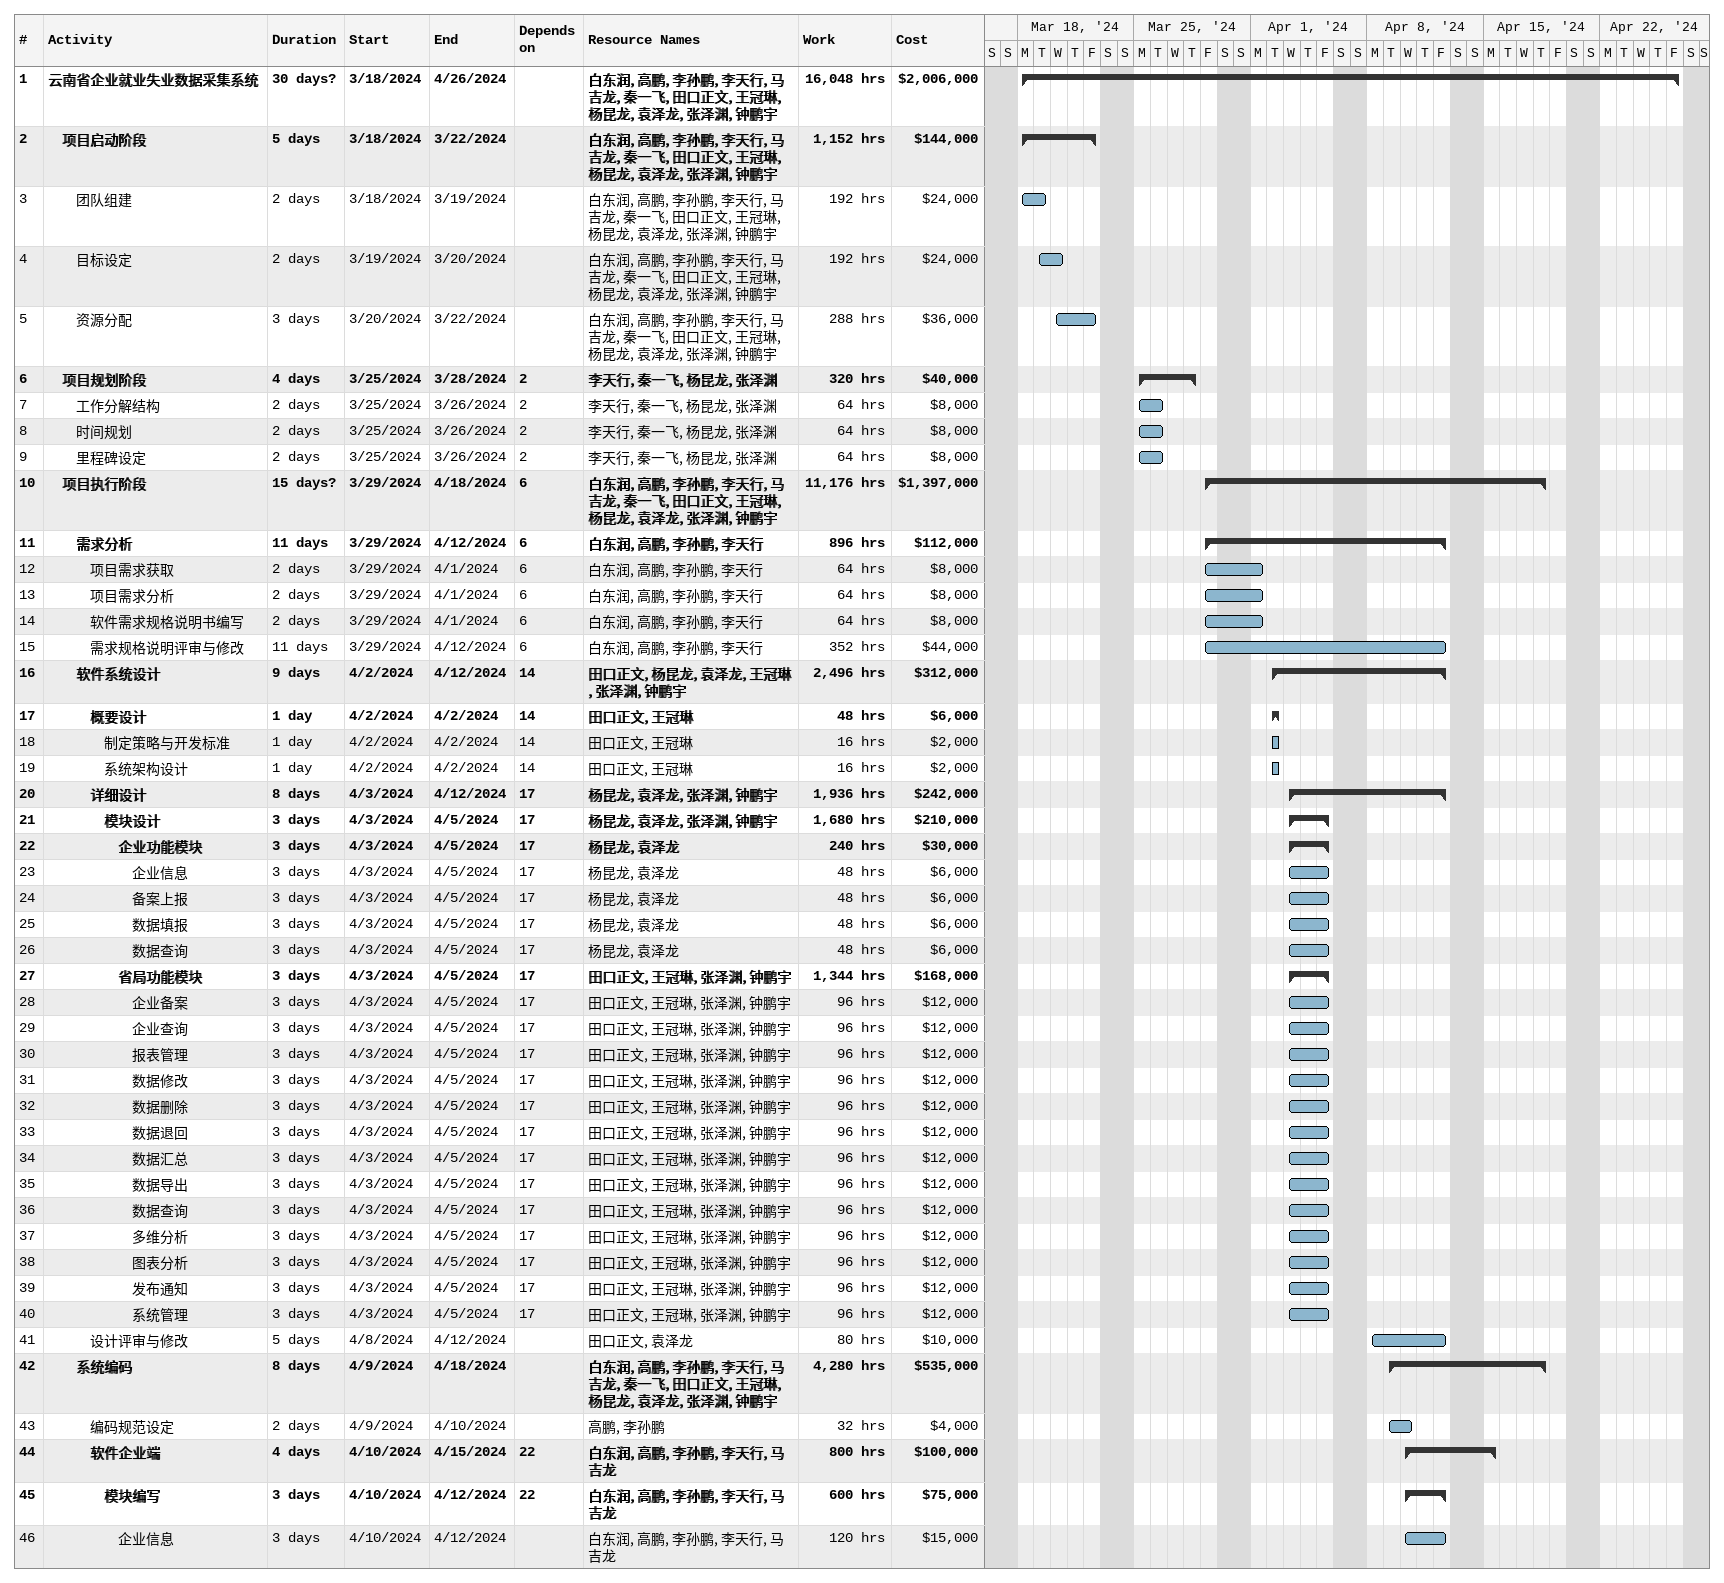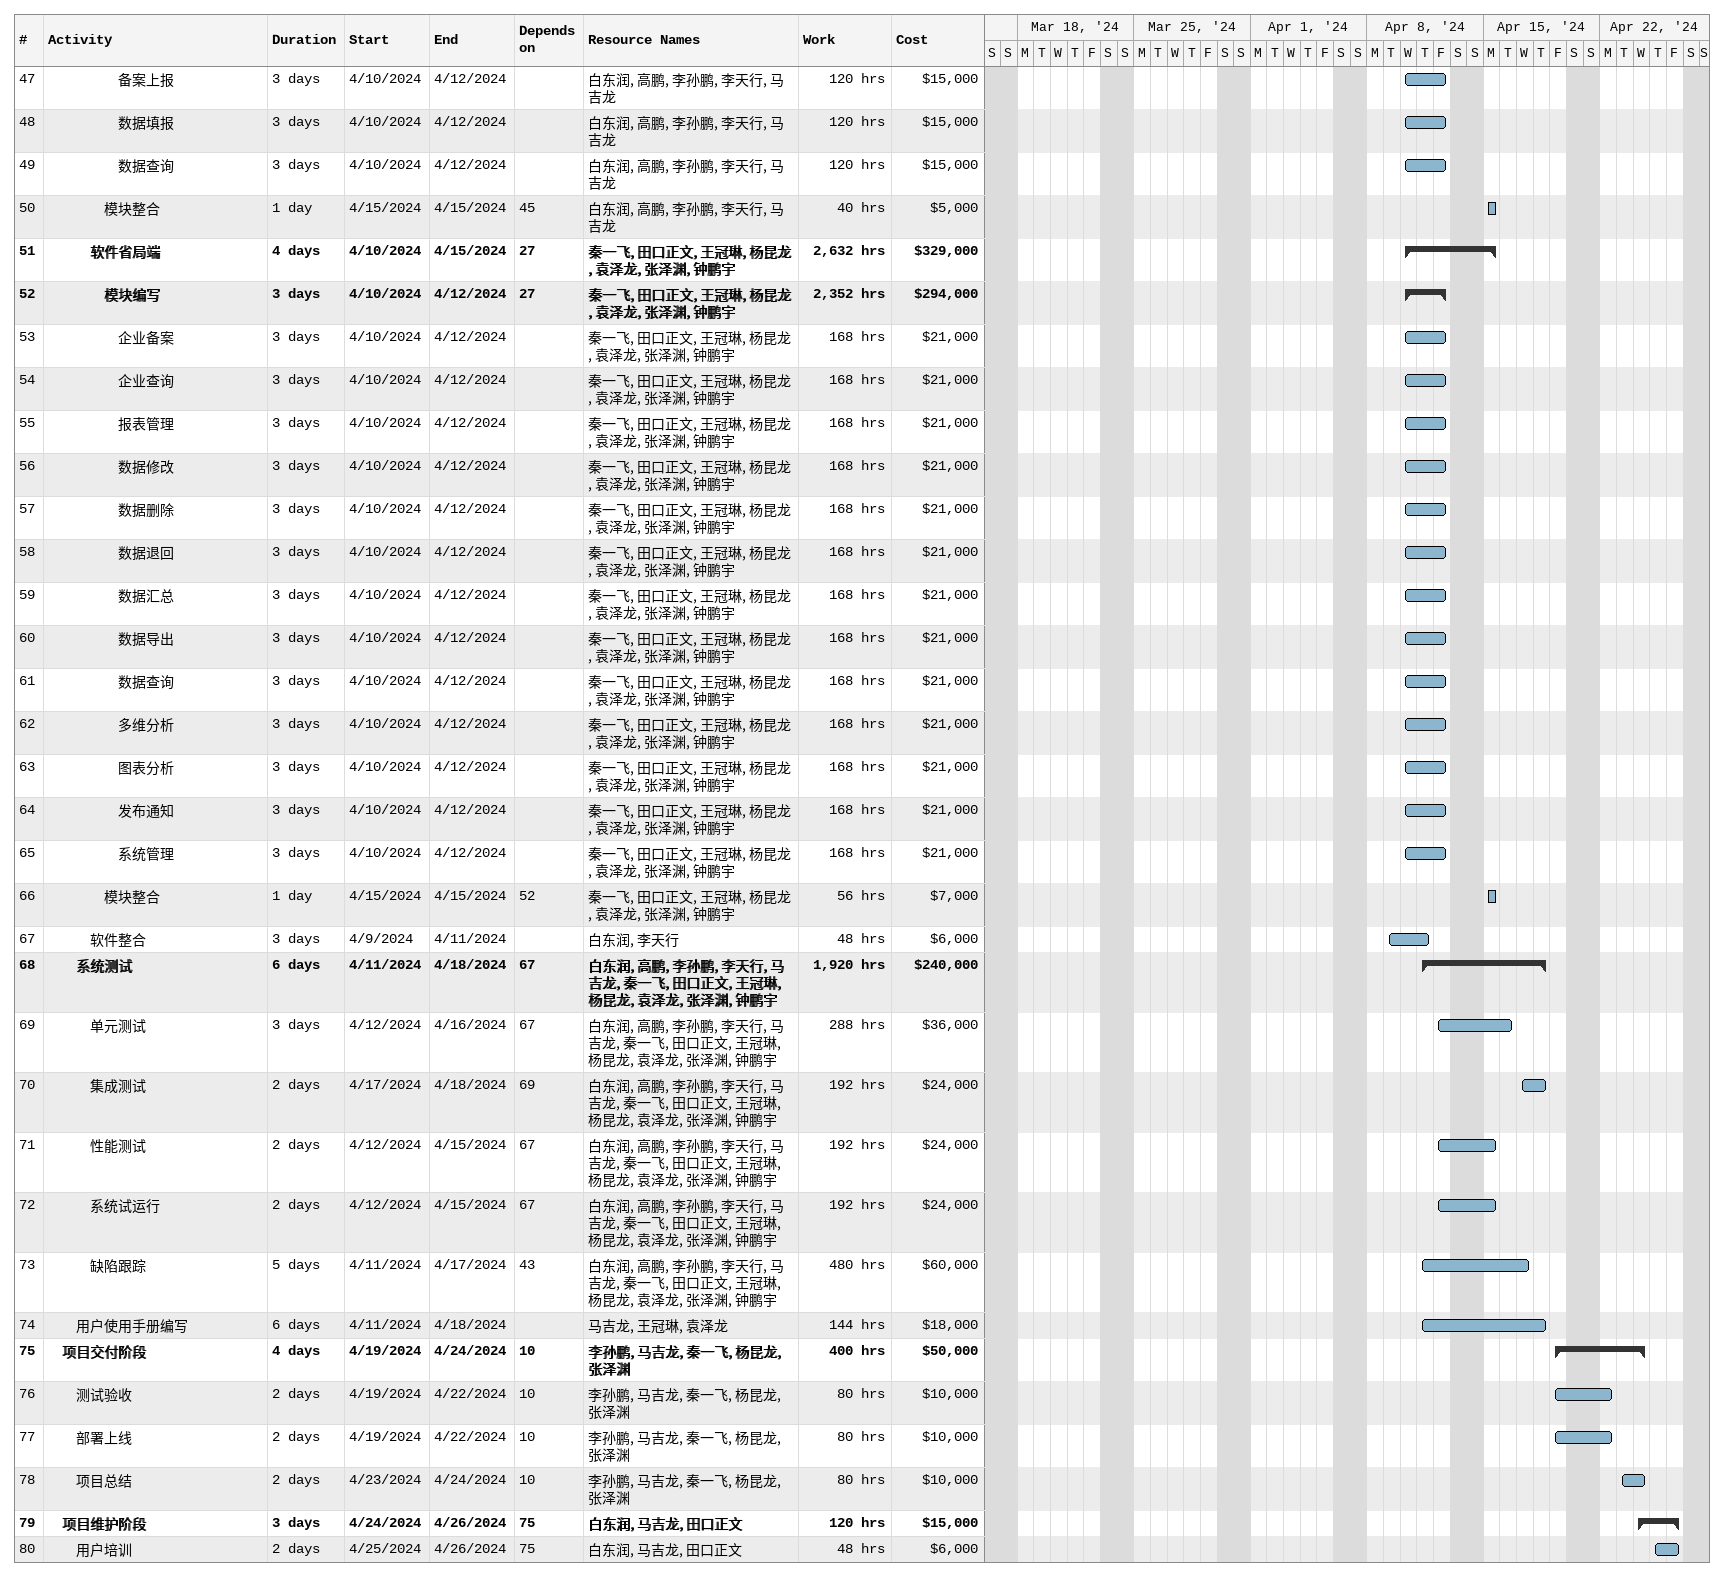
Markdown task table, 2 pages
| ID | Level | Task | Duration | Start | Finish | Predecessors | Resources | Work (h) | Cost ($) |
|---|---|---|---|---|---|---|---|---|---|
| 1 | 1 | **云南省企业就业失业数据采集系统** | 30d? | 2024-03-18 | 2024-04-26 |  | 白东润, 高鹏, 李孙鹏, 李天行, 马吉龙, 秦一飞, 田口正文, 王冠琳, 杨昆龙, 袁泽龙, 张泽渊, 钟鹏宇 | 16048 | 2006000 |
| 2 | 2 | **项目启动阶段** | 5d | 2024-03-18 | 2024-03-22 |  | 白东润, 高鹏, 李孙鹏, 李天行, 马吉龙, 秦一飞, 田口正文, 王冠琳, 杨昆龙, 袁泽龙, 张泽渊, 钟鹏宇 | 1152 | 144000 |
| 3 | 3 | 团队组建 | 2d | 2024-03-18 | 2024-03-19 |  | 白东润, 高鹏, 李孙鹏, 李天行, 马吉龙, 秦一飞, 田口正文, 王冠琳, 杨昆龙, 袁泽龙, 张泽渊, 钟鹏宇 | 192 | 24000 |
| 4 | 3 | 目标设定 | 2d | 2024-03-19 | 2024-03-20 |  | 白东润, 高鹏, 李孙鹏, 李天行, 马吉龙, 秦一飞, 田口正文, 王冠琳, 杨昆龙, 袁泽龙, 张泽渊, 钟鹏宇 | 192 | 24000 |
| 5 | 3 | 资源分配 | 3d | 2024-03-20 | 2024-03-22 |  | 白东润, 高鹏, 李孙鹏, 李天行, 马吉龙, 秦一飞, 田口正文, 王冠琳, 杨昆龙, 袁泽龙, 张泽渊, 钟鹏宇 | 288 | 36000 |
| 6 | 2 | **项目规划阶段** | 4d | 2024-03-25 | 2024-03-28 | 2 | 李天行, 秦一飞, 杨昆龙, 张泽渊 | 320 | 40000 |
| 7 | 3 | 工作分解结构 | 2d | 2024-03-25 | 2024-03-26 | 2 | 李天行, 秦一飞, 杨昆龙, 张泽渊 | 64 | 8000 |
| 8 | 3 | 时间规划 | 2d | 2024-03-25 | 2024-03-26 | 2 | 李天行, 秦一飞, 杨昆龙, 张泽渊 | 64 | 8000 |
| 9 | 3 | 里程碑设定 | 2d | 2024-03-25 | 2024-03-26 | 2 | 李天行, 秦一飞, 杨昆龙, 张泽渊 | 64 | 8000 |
| 10 | 2 | **项目执行阶段** | 15d? | 2024-03-29 | 2024-04-18 | 6 | 白东润, 高鹏, 李孙鹏, 李天行, 马吉龙, 秦一飞, 田口正文, 王冠琳, 杨昆龙, 袁泽龙, 张泽渊, 钟鹏宇 | 11176 | 1397000 |
| 11 | 3 | **需求分析** | 11d | 2024-03-29 | 2024-04-12 | 6 | 白东润, 高鹏, 李孙鹏, 李天行 | 896 | 112000 |
| 12 | 4 | 项目需求获取 | 2d | 2024-03-29 | 2024-04-01 | 6 | 白东润, 高鹏, 李孙鹏, 李天行 | 64 | 8000 |
| 13 | 4 | 项目需求分析 | 2d | 2024-03-29 | 2024-04-01 | 6 | 白东润, 高鹏, 李孙鹏, 李天行 | 64 | 8000 |
| 14 | 4 | 软件需求规格说明书编写 | 2d | 2024-03-29 | 2024-04-01 | 6 | 白东润, 高鹏, 李孙鹏, 李天行 | 64 | 8000 |
| 15 | 4 | 需求规格说明评审与修改 | 11d | 2024-03-29 | 2024-04-12 | 6 | 白东润, 高鹏, 李孙鹏, 李天行 | 352 | 44000 |
| 16 | 3 | **软件系统设计** | 9d | 2024-04-02 | 2024-04-12 | 14 | 田口正文, 杨昆龙, 袁泽龙, 王冠琳, 张泽渊, 钟鹏宇 | 2496 | 312000 |
| 17 | 4 | **概要设计** | 1d | 2024-04-02 | 2024-04-02 | 14 | 田口正文, 王冠琳 | 48 | 6000 |
| 18 | 5 | 制定策略与开发标准 | 1d | 2024-04-02 | 2024-04-02 | 14 | 田口正文, 王冠琳 | 16 | 2000 |
| 19 | 5 | 系统架构设计 | 1d | 2024-04-02 | 2024-04-02 | 14 | 田口正文, 王冠琳 | 16 | 2000 |
| 20 | 4 | **详细设计** | 8d | 2024-04-03 | 2024-04-12 | 17 | 杨昆龙, 袁泽龙, 张泽渊, 钟鹏宇 | 1936 | 242000 |
| 21 | 5 | **模块设计** | 3d | 2024-04-03 | 2024-04-05 | 17 | 杨昆龙, 袁泽龙, 张泽渊, 钟鹏宇 | 1680 | 210000 |
| 22 | 6 | **企业功能模块** | 3d | 2024-04-03 | 2024-04-05 | 17 | 杨昆龙, 袁泽龙 | 240 | 30000 |
| 23 | 7 | 企业信息 | 3d | 2024-04-03 | 2024-04-05 | 17 | 杨昆龙, 袁泽龙 | 48 | 6000 |
| 24 | 7 | 备案上报 | 3d | 2024-04-03 | 2024-04-05 | 17 | 杨昆龙, 袁泽龙 | 48 | 6000 |
| 25 | 7 | 数据填报 | 3d | 2024-04-03 | 2024-04-05 | 17 | 杨昆龙, 袁泽龙 | 48 | 6000 |
| 26 | 7 | 数据查询 | 3d | 2024-04-03 | 2024-04-05 | 17 | 杨昆龙, 袁泽龙 | 48 | 6000 |
| 27 | 6 | **省局功能模块** | 3d | 2024-04-03 | 2024-04-05 | 17 | 田口正文, 王冠琳, 张泽渊, 钟鹏宇 | 1344 | 168000 |
| 28 | 7 | 企业备案 | 3d | 2024-04-03 | 2024-04-05 | 17 | 田口正文, 王冠琳, 张泽渊, 钟鹏宇 | 96 | 12000 |
| 29 | 7 | 企业查询 | 3d | 2024-04-03 | 2024-04-05 | 17 | 田口正文, 王冠琳, 张泽渊, 钟鹏宇 | 96 | 12000 |
| 30 | 7 | 报表管理 | 3d | 2024-04-03 | 2024-04-05 | 17 | 田口正文, 王冠琳, 张泽渊, 钟鹏宇 | 96 | 12000 |
| 31 | 7 | 数据修改 | 3d | 2024-04-03 | 2024-04-05 | 17 | 田口正文, 王冠琳, 张泽渊, 钟鹏宇 | 96 | 12000 |
| 32 | 7 | 数据删除 | 3d | 2024-04-03 | 2024-04-05 | 17 | 田口正文, 王冠琳, 张泽渊, 钟鹏宇 | 96 | 12000 |
| 33 | 7 | 数据退回 | 3d | 2024-04-03 | 2024-04-05 | 17 | 田口正文, 王冠琳, 张泽渊, 钟鹏宇 | 96 | 12000 |
| 34 | 7 | 数据汇总 | 3d | 2024-04-03 | 2024-04-05 | 17 | 田口正文, 王冠琳, 张泽渊, 钟鹏宇 | 96 | 12000 |
| 35 | 7 | 数据导出 | 3d | 2024-04-03 | 2024-04-05 | 17 | 田口正文, 王冠琳, 张泽渊, 钟鹏宇 | 96 | 12000 |
| 36 | 7 | 数据查询 | 3d | 2024-04-03 | 2024-04-05 | 17 | 田口正文, 王冠琳, 张泽渊, 钟鹏宇 | 96 | 12000 |
| 37 | 7 | 多维分析 | 3d | 2024-04-03 | 2024-04-05 | 17 | 田口正文, 王冠琳, 张泽渊, 钟鹏宇 | 96 | 12000 |
| 38 | 7 | 图表分析 | 3d | 2024-04-03 | 2024-04-05 | 17 | 田口正文, 王冠琳, 张泽渊, 钟鹏宇 | 96 | 12000 |
| 39 | 7 | 发布通知 | 3d | 2024-04-03 | 2024-04-05 | 17 | 田口正文, 王冠琳, 张泽渊, 钟鹏宇 | 96 | 12000 |
| 40 | 7 | 系统管理 | 3d | 2024-04-03 | 2024-04-05 | 17 | 田口正文, 王冠琳, 张泽渊, 钟鹏宇 | 96 | 12000 |
| 41 | 4 | 设计评审与修改 | 5d | 2024-04-08 | 2024-04-12 |  | 田口正文, 袁泽龙 | 80 | 10000 |
| 42 | 3 | **系统编码** | 8d | 2024-04-09 | 2024-04-18 |  | 白东润, 高鹏, 李孙鹏, 李天行, 马吉龙, 秦一飞, 田口正文, 王冠琳, 杨昆龙, 袁泽龙, 张泽渊, 钟鹏宇 | 4280 | 535000 |
| 43 | 4 | 编码规范设定 | 2d | 2024-04-09 | 2024-04-10 |  | 高鹏, 李孙鹏 | 32 | 4000 |
| 44 | 4 | **软件企业端** | 4d | 2024-04-10 | 2024-04-15 | 22 | 白东润, 高鹏, 李孙鹏, 李天行, 马吉龙 | 800 | 100000 |
| 45 | 5 | **模块编写** | 3d | 2024-04-10 | 2024-04-12 | 22 | 白东润, 高鹏, 李孙鹏, 李天行, 马吉龙 | 600 | 75000 |
| 46 | 6 | 企业信息 | 3d | 2024-04-10 | 2024-04-12 |  | 白东润, 高鹏, 李孙鹏, 李天行, 马吉龙 | 120 | 15000 |
| 47 | 6 | 备案上报 | 3d | 2024-04-10 | 2024-04-12 |  | 白东润, 高鹏, 李孙鹏, 李天行, 马吉龙 | 120 | 15000 |
| 48 | 6 | 数据填报 | 3d | 2024-04-10 | 2024-04-12 |  | 白东润, 高鹏, 李孙鹏, 李天行, 马吉龙 | 120 | 15000 |
| 49 | 6 | 数据查询 | 3d | 2024-04-10 | 2024-04-12 |  | 白东润, 高鹏, 李孙鹏, 李天行, 马吉龙 | 120 | 15000 |
| 50 | 5 | 模块整合 | 1d | 2024-04-15 | 2024-04-15 | 45 | 白东润, 高鹏, 李孙鹏, 李天行, 马吉龙 | 40 | 5000 |
| 51 | 4 | **软件省局端** | 4d | 2024-04-10 | 2024-04-15 | 27 | 秦一飞, 田口正文, 王冠琳, 杨昆龙, 袁泽龙, 张泽渊, 钟鹏宇 | 2632 | 329000 |
| 52 | 5 | **模块编写** | 3d | 2024-04-10 | 2024-04-12 | 27 | 秦一飞, 田口正文, 王冠琳, 杨昆龙, 袁泽龙, 张泽渊, 钟鹏宇 | 2352 | 294000 |
| 53 | 6 | 企业备案 | 3d | 2024-04-10 | 2024-04-12 |  | 秦一飞, 田口正文, 王冠琳, 杨昆龙, 袁泽龙, 张泽渊, 钟鹏宇 | 168 | 21000 |
| 54 | 6 | 企业查询 | 3d | 2024-04-10 | 2024-04-12 |  | 秦一飞, 田口正文, 王冠琳, 杨昆龙, 袁泽龙, 张泽渊, 钟鹏宇 | 168 | 21000 |
| 55 | 6 | 报表管理 | 3d | 2024-04-10 | 2024-04-12 |  | 秦一飞, 田口正文, 王冠琳, 杨昆龙, 袁泽龙, 张泽渊, 钟鹏宇 | 168 | 21000 |
| 56 | 6 | 数据修改 | 3d | 2024-04-10 | 2024-04-12 |  | 秦一飞, 田口正文, 王冠琳, 杨昆龙, 袁泽龙, 张泽渊, 钟鹏宇 | 168 | 21000 |
| 57 | 6 | 数据删除 | 3d | 2024-04-10 | 2024-04-12 |  | 秦一飞, 田口正文, 王冠琳, 杨昆龙, 袁泽龙, 张泽渊, 钟鹏宇 | 168 | 21000 |
| 58 | 6 | 数据退回 | 3d | 2024-04-10 | 2024-04-12 |  | 秦一飞, 田口正文, 王冠琳, 杨昆龙, 袁泽龙, 张泽渊, 钟鹏宇 | 168 | 21000 |
| 59 | 6 | 数据汇总 | 3d | 2024-04-10 | 2024-04-12 |  | 秦一飞, 田口正文, 王冠琳, 杨昆龙, 袁泽龙, 张泽渊, 钟鹏宇 | 168 | 21000 |
| 60 | 6 | 数据导出 | 3d | 2024-04-10 | 2024-04-12 |  | 秦一飞, 田口正文, 王冠琳, 杨昆龙, 袁泽龙, 张泽渊, 钟鹏宇 | 168 | 21000 |
| 61 | 6 | 数据查询 | 3d | 2024-04-10 | 2024-04-12 |  | 秦一飞, 田口正文, 王冠琳, 杨昆龙, 袁泽龙, 张泽渊, 钟鹏宇 | 168 | 21000 |
| 62 | 6 | 多维分析 | 3d | 2024-04-10 | 2024-04-12 |  | 秦一飞, 田口正文, 王冠琳, 杨昆龙, 袁泽龙, 张泽渊, 钟鹏宇 | 168 | 21000 |
| 63 | 6 | 图表分析 | 3d | 2024-04-10 | 2024-04-12 |  | 秦一飞, 田口正文, 王冠琳, 杨昆龙, 袁泽龙, 张泽渊, 钟鹏宇 | 168 | 21000 |
| 64 | 6 | 发布通知 | 3d | 2024-04-10 | 2024-04-12 |  | 秦一飞, 田口正文, 王冠琳, 杨昆龙, 袁泽龙, 张泽渊, 钟鹏宇 | 168 | 21000 |
| 65 | 6 | 系统管理 | 3d | 2024-04-10 | 2024-04-12 |  | 秦一飞, 田口正文, 王冠琳, 杨昆龙, 袁泽龙, 张泽渊, 钟鹏宇 | 168 | 21000 |
| 66 | 5 | 模块整合 | 1d | 2024-04-15 | 2024-04-15 | 52 | 秦一飞, 田口正文, 王冠琳, 杨昆龙, 袁泽龙, 张泽渊, 钟鹏宇 | 56 | 7000 |
| 67 | 4 | 软件整合 | 3d | 2024-04-09 | 2024-04-11 |  | 白东润, 李天行 | 48 | 6000 |
| 68 | 3 | **系统测试** | 6d | 2024-04-11 | 2024-04-18 | 67 | 白东润, 高鹏, 李孙鹏, 李天行, 马吉龙, 秦一飞, 田口正文, 王冠琳, 杨昆龙, 袁泽龙, 张泽渊, 钟鹏宇 | 1920 | 240000 |
| 69 | 4 | 单元测试 | 3d | 2024-04-12 | 2024-04-16 | 67 | 白东润, 高鹏, 李孙鹏, 李天行, 马吉龙, 秦一飞, 田口正文, 王冠琳, 杨昆龙, 袁泽龙, 张泽渊, 钟鹏宇 | 288 | 36000 |
| 70 | 4 | 集成测试 | 2d | 2024-04-17 | 2024-04-18 | 69 | 白东润, 高鹏, 李孙鹏, 李天行, 马吉龙, 秦一飞, 田口正文, 王冠琳, 杨昆龙, 袁泽龙, 张泽渊, 钟鹏宇 | 192 | 24000 |
| 71 | 4 | 性能测试 | 2d | 2024-04-12 | 2024-04-15 | 67 | 白东润, 高鹏, 李孙鹏, 李天行, 马吉龙, 秦一飞, 田口正文, 王冠琳, 杨昆龙, 袁泽龙, 张泽渊, 钟鹏宇 | 192 | 24000 |
| 72 | 4 | 系统试运行 | 2d | 2024-04-12 | 2024-04-15 | 67 | 白东润, 高鹏, 李孙鹏, 李天行, 马吉龙, 秦一飞, 田口正文, 王冠琳, 杨昆龙, 袁泽龙, 张泽渊, 钟鹏宇 | 192 | 24000 |
| 73 | 4 | 缺陷跟踪 | 5d | 2024-04-11 | 2024-04-17 | 43 | 白东润, 高鹏, 李孙鹏, 李天行, 马吉龙, 秦一飞, 田口正文, 王冠琳, 杨昆龙, 袁泽龙, 张泽渊, 钟鹏宇 | 480 | 60000 |
| 74 | 3 | 用户使用手册编写 | 6d | 2024-04-11 | 2024-04-18 |  | 马吉龙, 王冠琳, 袁泽龙 | 144 | 18000 |
| 75 | 2 | **项目交付阶段** | 4d | 2024-04-19 | 2024-04-24 | 10 | 李孙鹏, 马吉龙, 秦一飞, 杨昆龙, 张泽渊 | 400 | 50000 |
| 76 | 3 | 测试验收 | 2d | 2024-04-19 | 2024-04-22 | 10 | 李孙鹏, 马吉龙, 秦一飞, 杨昆龙, 张泽渊 | 80 | 10000 |
| 77 | 3 | 部署上线 | 2d | 2024-04-19 | 2024-04-22 | 10 | 李孙鹏, 马吉龙, 秦一飞, 杨昆龙, 张泽渊 | 80 | 10000 |
| 78 | 3 | 项目总结 | 2d | 2024-04-23 | 2024-04-24 | 10 | 李孙鹏, 马吉龙, 秦一飞, 杨昆龙, 张泽渊 | 80 | 10000 |
| 79 | 2 | **项目维护阶段** | 3d | 2024-04-24 | 2024-04-26 | 75 | 白东润, 马吉龙, 田口正文 | 120 | 15000 |
| 80 | 3 | 用户培训 | 2d | 2024-04-25 | 2024-04-26 | 75 | 白东润, 马吉龙, 田口正文 | 48 | 6000 |
